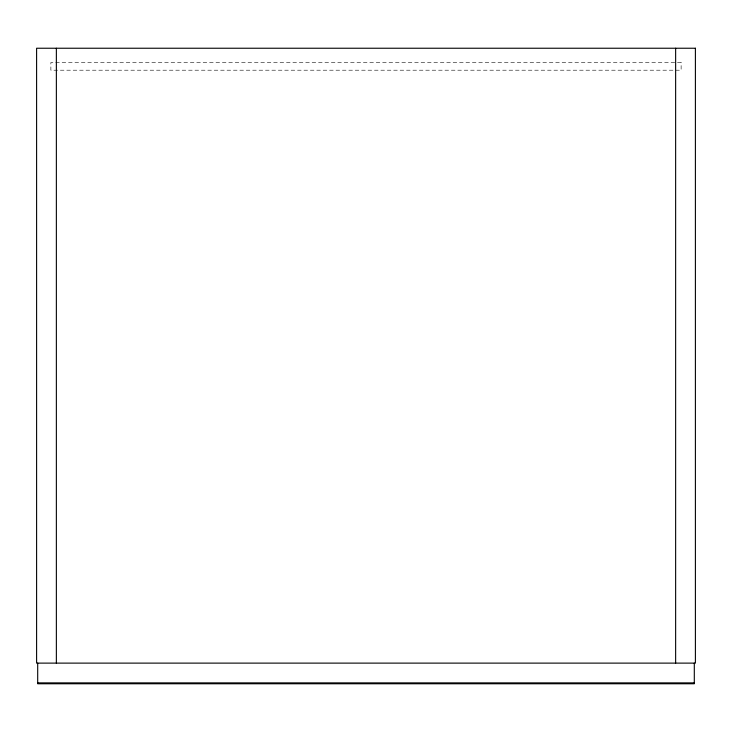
<?xml version="1.0" encoding="UTF-8"?>
<svg xmlns="http://www.w3.org/2000/svg" width="732" height="732" viewBox="0 0 732 732"><rect width="100%" height="100%" fill="white"/><g stroke="black" fill="none" stroke-linecap="round" stroke-linejoin="round"><path stroke-width="0.55" stroke-dasharray="3.66 2.75" d="M681.126 62.513L50.874 62.513L50.874 70.199L681.126 70.199L681.126 62.513"/><path stroke-width="1.1" d="M37.698 682.883L694.302 682.883M694.302 663.119L694.302 683.761L37.698 683.761L37.698 663.119M675.636 48.239L675.636 663.119M56.364 48.239L56.364 663.119M695.4 48.239L36.6 48.239L36.6 663.119L695.4 663.119L695.4 48.239"/></g></svg>
